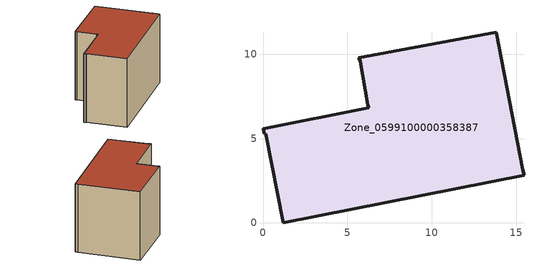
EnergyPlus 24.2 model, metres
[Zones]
Zone_0599100000358387
 floor ground (C_G): 15.47,2.83 1.21,0 0.16,5.3 0.06,5.28 0,5.58 6.26,6.82 6.22,7.01 5.76,9.58 5.68,9.81 13.84,11.31 15.4,3.16 z0
 wall outside (C_F): 1.21,0 15.47,2.83 15.4,3.16 13.84,11.31 5.68,9.81 5.76,9.58 6.22,7.01 6.26,6.82 0,5.58 0.06,5.28 0.16,5.3 1.21,0 z0:9.44
 roof outside (C_R): 6.26,6.82 0,5.58 0.06,5.28 0.16,5.3 1.21,0 15.47,2.83 15.4,3.16 13.84,11.31 5.68,9.81 5.76,9.58 6.22,7.01 z9.44
[BUILDING]
Pand.0599100000358387: North Axis=0; Terrain=City; Loads Convergence Tolerance Value=0.04; Temperature Convergence Tolerance Value=0.4; Solar Distribution=FullExterior; Maximum Number of Warmup Days=25; Minimum Number of Warmup Days=1
[Site:Location]
Rotterdam.The.Hague.AP_ZH_NLD Design_Conditions: Latitude=51.96; Longitude=4.45; Time Zone=1; Elevation=-4.5
[SITE:GROUNDTEMPERATURE:BUILDINGSURFACE]
18, 18, 18, 18, 18, 18, 18, 18, 18, 18, 18, 18
[MATERIAL] Thermal Absorptance=0.9; Solar Absorptance=0.7; Visible Absorptance=0.7
Name | Roughness | Thickness | Conductivity | Density | Specific Heat
G.TI.1992-2005 | MediumSmooth | 0.15 | 0.06 | 540 | 1210
F.TI.1992-2005 | Rough | 0.3 | 0.12 | 1920 | 840
R.TI.1992-2005 | MediumRough | 0.2 | 0.08 | 1500 | 1000
[CONSTRUCTION]
C_G: G.TI.1992-2005
C_F: F.TI.1992-2005
C_R: R.TI.1992-2005
[ZONE]
Zone_0599100000358387: Type=1; Multiplier=1; Ceiling Height=Autocalculate; Volume=Autocalculate; Floor Area=autocalculate; Part of Total Floor Area=Yes
[ZONEINFILTRATION:DESIGNFLOWRATE]
Infil_Zone_0599100000358387: Zone or ZoneList or Space or SpaceList=Zone_0599100000358387; Schedule=AlwaysOn; Design Flow Rate Calculation Method=Flow/Area; Flow Rate per Floor Area=0.0015; Constant Term Coefficient=1; Temperature Term Coefficient=0; Velocity Term Coefficient=0; Velocity Squared Term Coefficient=0
[HVACTEMPLATE:ZONE:IDEALLOADSAIRSYSTEM]
Zone_0599100000358387: Maximum Heating Supply Air Temperature=50; Minimum Cooling Supply Air Temperature=13; Maximum Heating Supply Air Humidity Ratio=0.0156; Minimum Cooling Supply Air Humidity Ratio=0.0077; Heating Limit=NoLimit; Cooling Limit=NoLimit; Dehumidification Control Type=ConstantSensibleHeatRatio; Cooling Sensible Heat Ratio=0.7; Dehumidification Setpoint=60; Humidification Control Type=None; Humidification Setpoint=30; Outdoor Air Method=None; Outdoor Air Flow Rate per Person=0.00944; Outdoor Air Flow Rate per Zone Floor Area=0; Outdoor Air Flow Rate per Zone=0; Demand Controlled Ventilation Type=None; Outdoor Air Economizer Type=NoEconomizer; Heat Recovery Type=None; Sensible Heat Recovery Effectiveness=0.7; Latent Heat Recovery Effectiveness=0.65
[ZONECONTROL:THERMOSTAT]
ThermostatControl_Zone_0599100000358387: Zone or ZoneList=Zone_0599100000358387; Control Type Schedule=DualSetpointControlType; Control 1=Thermostat_Zone_0599100000358387; Temperature Difference Between Cutout And Setpoint=0
[THERMOSTATSETPOINT:DUALSETPOINT]
Thermostat_Zone_0599100000358387: Heating Setpoint Temperature Schedule=HeatingSetpoint_Zone_0599100000358387; Cooling Setpoint Temperature Schedule=CoolingSetpoint_Zone_0599100000358387
[SCHEDULE:COMPACT]
HeatingSetpoint_Zone_0599100000358387: Through: 12/31, For: AllDays, Until: 24:00, 21
CoolingSetpoint_Zone_0599100000358387: Through: 12/31, For: AllDays, Until: 24:00, 24
DualSetpointControlType: Through: 12/31, For: AllDays, Until: 24:00, 4
AlwaysOn: Through: 12/31, For: AllDays, Until: 24:00, 1
